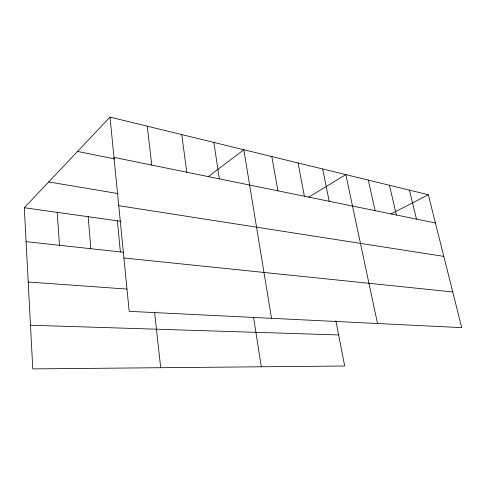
<?xml version="1.0" encoding="UTF-8"?>
<svg xmlns="http://www.w3.org/2000/svg" width="486" height="486" viewBox="0 0 486 486"><rect width="100%" height="100%" fill="white"/><g stroke="black" fill="none" stroke-linecap="round" stroke-linejoin="round"><path stroke-width="0.73" d="M335.887 320.699L344.671 366.013L32.781 368.898L24.3 207.741L110.006 117.102L428.324 194.728L461.7 327.637L129.191 311.344L110.006 117.102M208.16 176.752L243.826 149.737L271.516 318.318M308.646 197.213L345.825 174.614L377.507 323.512M391.017 213.98L428.324 194.728M30.484 325.225L338.645 334.939M28.206 281.995L126.955 289.079M123.918 257.981L452.739 291.946M26.086 241.651L123.401 252.264M24.3 207.741L121.081 221.324M118.754 205.687L443.803 256.377M48.697 181.934L118.025 193.592M77.547 151.425L114.775 158.971M113.979 157.367L435.413 222.971M409.437 190.123L416.459 219.101M389.456 185.251L396.394 215.006M368.291 180.087L375.119 210.663M322.668 168.964L329.192 201.295M298.046 162.956L304.376 196.229M271.82 156.565L277.907 190.822M253.552 317.17L261.292 366.784M213.87 142.428L219.332 178.866M181.752 134.598L186.8 172.232M147.228 126.178L151.784 165.082M154.566 312.103L160.708 367.714M117.357 220.802L120.388 251.936M88.179 216.707L90.846 248.717M57.214 212.364L59.468 245.29"/></g></svg>
